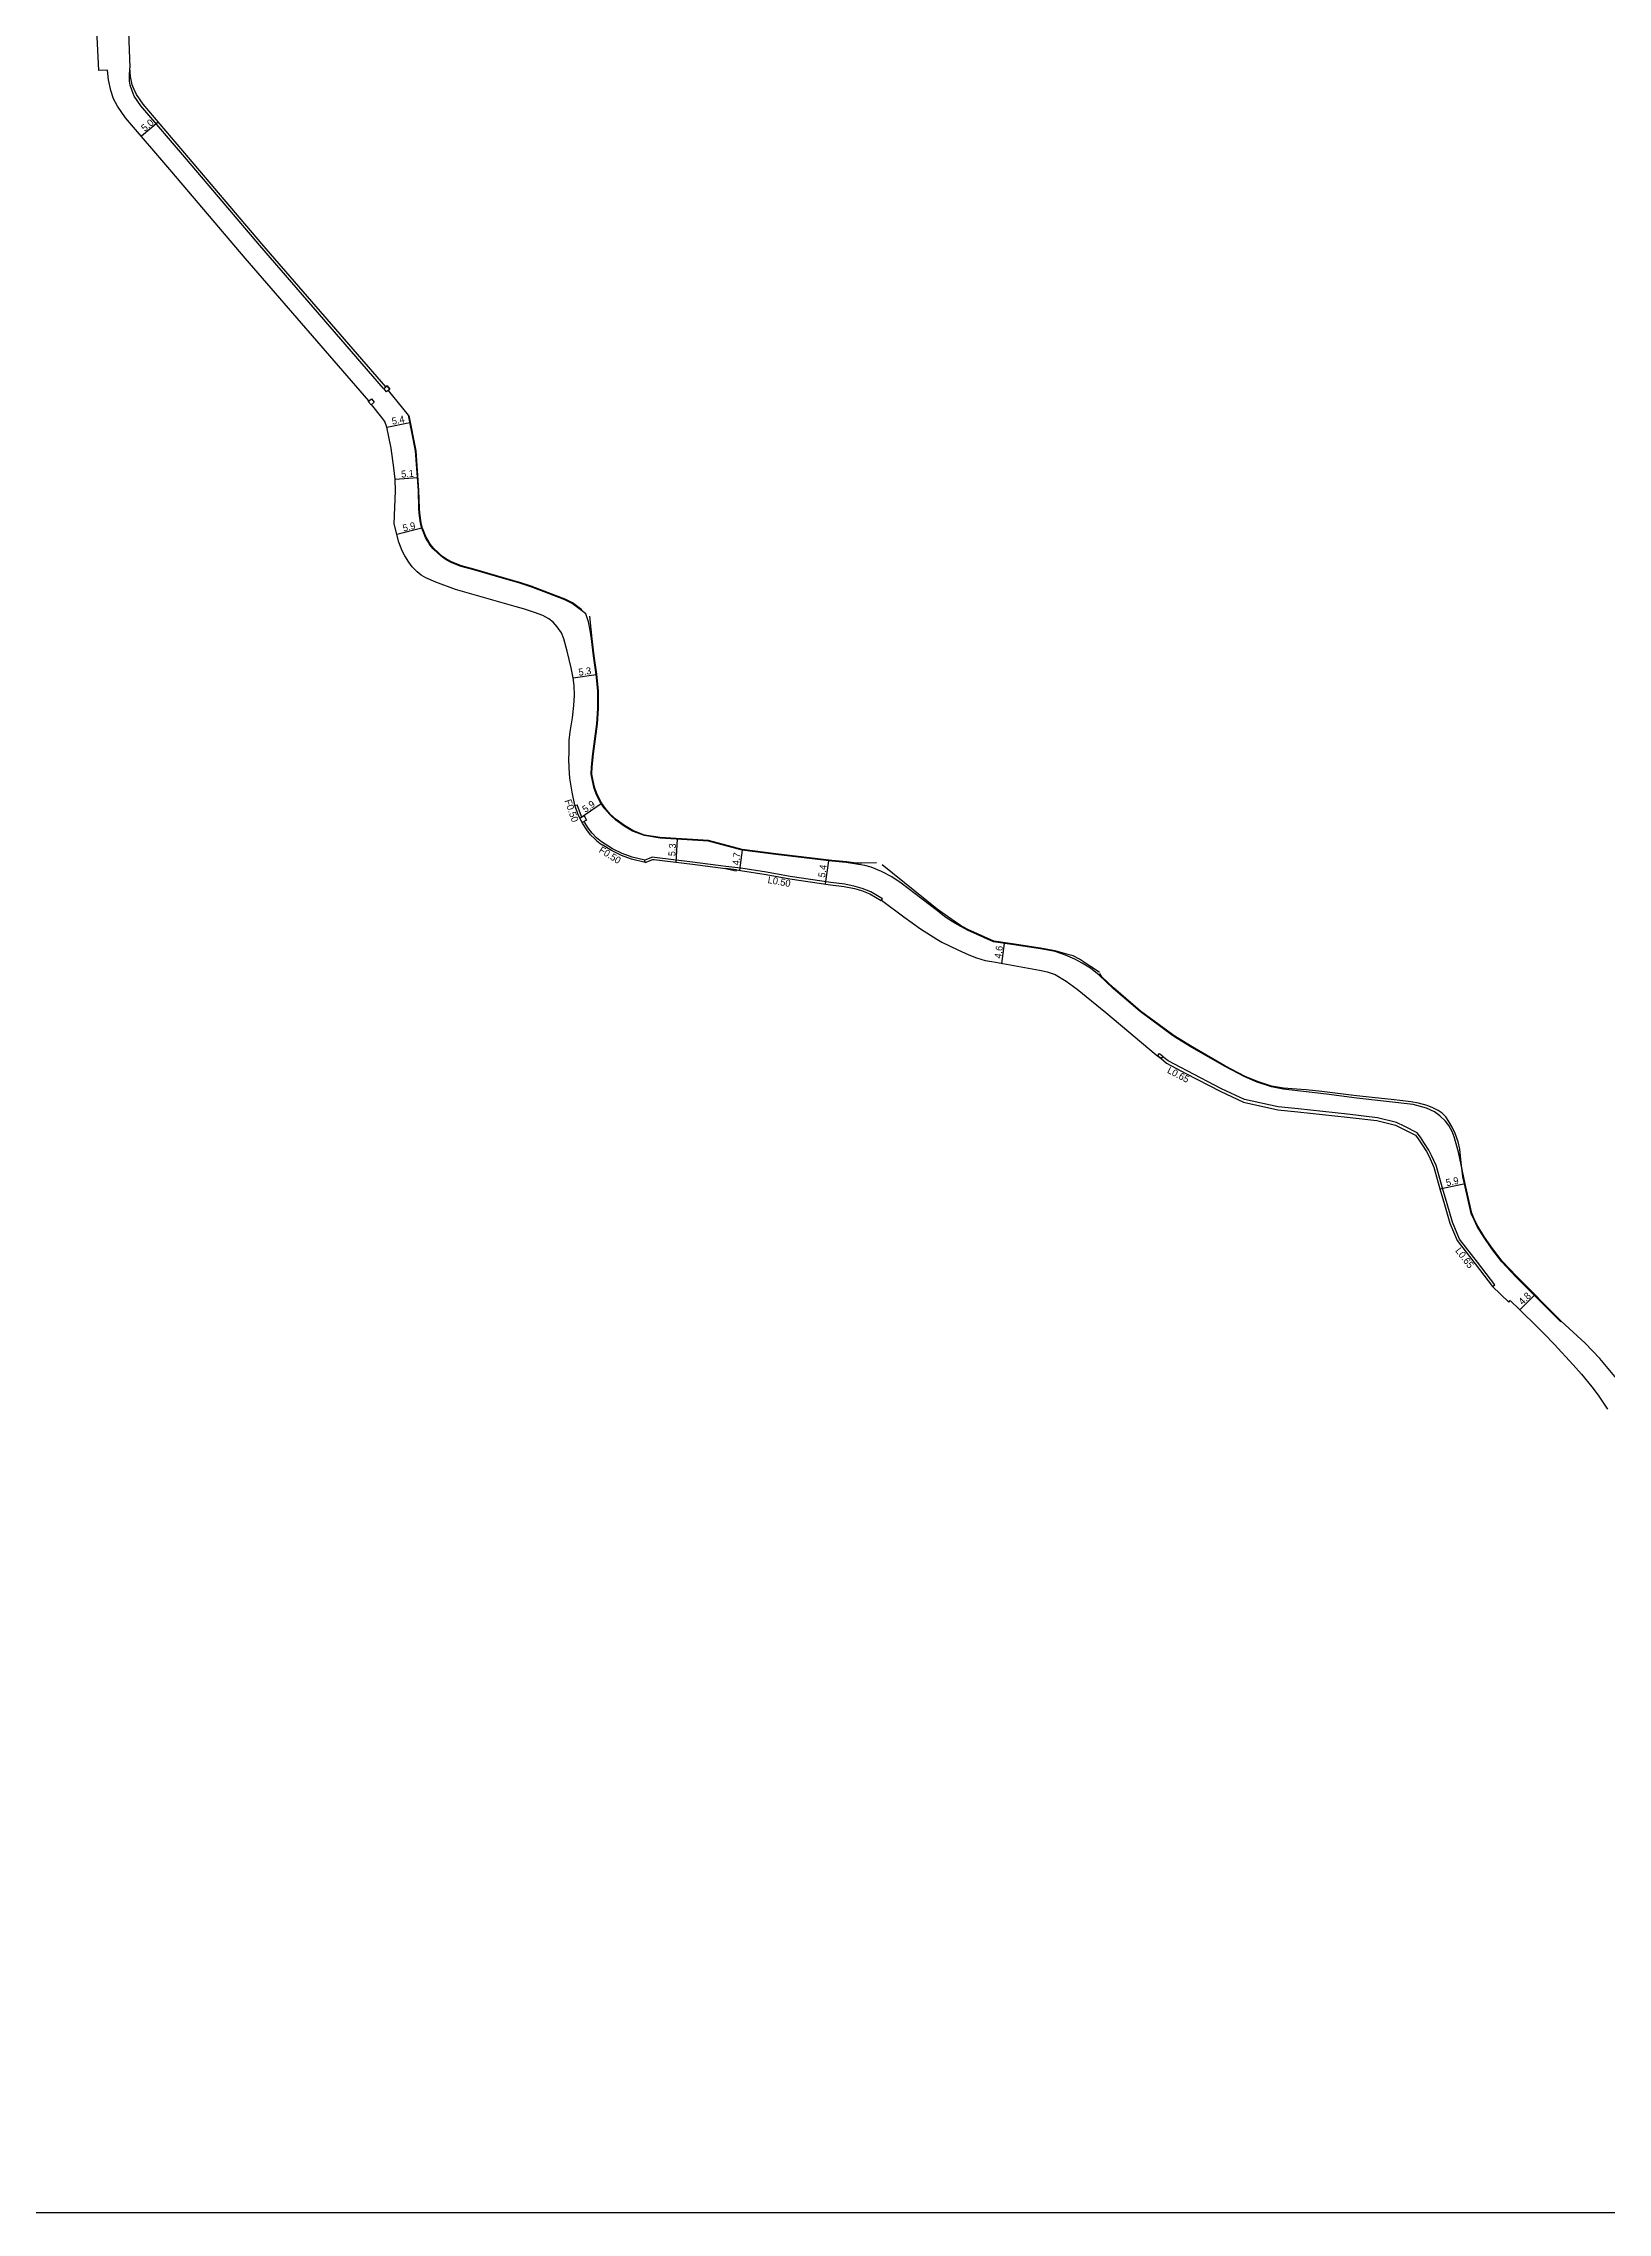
# Model space of a CAD drawing. Header units: metres. Extents: x -28000 to -23998, y -90000 to -87000.
# Drawn here: x -25247.3 to -24890.2, y -88200 to -87704.6 of the extents above; entities that cross this region are included whole.
import ezdxf

# ---------------------------------------------------------------- set-up
doc = ezdxf.new("R2010")
doc.units = ezdxf.units.M
doc.header["$LTSCALE"] = 2.5
for name, color, linetype in [('側溝・桝', 7, 'Continuous'), ('図郭', 7, 'Continuous'), ('幅員', 7, 'Continuous'), ('歩道・分離帯・安全施設', 7, 'Continuous'), ('道路', 7, 'Continuous')]:
    doc.layers.add(name, color=color, linetype=linetype)
doc.styles.get("Standard").update_dxf_attribs({"font": ''})
doc.styles.get('Standard').set_extended_font_data('@MS PGothic')

msp = doc.modelspace()

# ---------------------------------------------------------------- linework, layer by layer
at = {"layer": '側溝・桝'}
for points in [[(-25169, -87784.18), (-25169.62, -87783.4), (-25168.88, -87782.81), (-25168.26, -87783.6)], [(-25172.53, -87787.15), (-25173.15, -87786.37), (-25172.42, -87785.78), (-25171.8, -87786.57)], [(-25124.31, -87882.53), (-25124.83, -87881.52), (-25123.84, -87881.01), (-25123.32, -87882.03)], [(-24992.92, -87935.83), (-24992.52, -87935.28), (-24991.71, -87935.86), (-24992.12, -87936.42)]]:
    msp.add_lwpolyline(points, close=True, dxfattribs=at)
for points in [[(-25125.96, -87878.61), (-25125.47, -87878.47)], [(-25124.37, -87881.29), (-25124.73, -87880.59), (-25125.47, -87878.47)], [(-25109.99, -87891.13), (-25112.9, -87890.43), (-25115.15, -87889.61), (-25117.36, -87888.51), (-25119.9, -87886.92), (-25121.02, -87886), (-25122.03, -87884.98), (-25122.87, -87883.9), (-25123.79, -87882.42), (-25123.85, -87882.3)], [(-25055.98, -87900.29), (-25055.72, -87899.96), (-25058.42, -87898.4), (-25060.38, -87897.6), (-25062, -87897.12), (-25064.38, -87896.65), (-25067.57, -87896.25), (-25076.81, -87894.89), (-25082.22, -87893.91), (-25088.1, -87892.95), (-25091.5, -87892.55), (-25099.09, -87891.56), (-25107.84, -87890.51), (-25108.27, -87890.47), (-25109.99, -87891.13)], [(-25109.96, -87891.66), (-25109.99, -87891.13)], [(-24915.91, -87988.14), (-24919.91, -87982.95), (-24923.98, -87977.66), (-24925.61, -87973.81), (-24926.81, -87969.61), (-24927.87, -87966.02), (-24929.26, -87961.08), (-24929.34, -87960.84), (-24930.36, -87958.55), (-24930.97, -87957.38), (-24932.12, -87955.59), (-24932.9, -87954.42), (-24933.64, -87953.42), (-24936.45, -87951.97), (-24938.38, -87951.07), (-24942.75, -87949.98), (-24949.54, -87949.16), (-24960.84, -87947.96), (-24965.39, -87947.49), (-24973.08, -87945.77), (-24978.36, -87943.33), (-24986.19, -87939.25), (-24990.52, -87936.99), (-24991.77, -87935.94)], [(-24916.42, -87988.53), (-24915.91, -87988.14)]]:
    msp.add_lwpolyline(points, dxfattribs=at)
at = {"layer": '側溝・桝', "flags": 128}
msp.add_lwpolyline([(-25089.11, -87893.34), (-25091.57, -87893.05)], dxfattribs=at)
at = {"layer": '図郭'}
msp.add_lwpolyline([(-25600, -88200), (-24800, -88200), (-24800, -87600), (-25600, -87600)], close=True, dxfattribs=at)
at = {"layer": '幅員'}
msp.add_lwpolyline([(-25221.11, -87722.58), (-25224.97, -87725.8)], dxfattribs=at)
at = {"layer": '幅員', "flags": 128}
for points in [[(-25168.93, -87792.22), (-25163.67, -87791.17)], [(-25166.99, -87804.14), (-25161.94, -87803.77)], [(-25160.94, -87815.33), (-25166.62, -87816.76)], [(-25126.36, -87849.5), (-25121.09, -87848.7)], [(-25124.83, -87881.52), (-25120, -87878.16)], [(-25102.88, -87891.62), (-25102.57, -87886.37)], [(-25087.81, -87888.82), (-25088.36, -87893.43)], [(-25068.06, -87891.26), (-25068.84, -87896.57)], [(-25028.51, -87914.71), (-25027.88, -87910.15)], [(-24928.49, -87966.2), (-24922.72, -87964.97)], [(-24910.19, -87993.8), (-24906.78, -87990.39)]]:
    msp.add_lwpolyline(points, dxfattribs=at)
at = {"layer": '歩道・分離帯・安全施設'}
for points in [[(-25124.4, -87833.99), (-25126.5, -87832.35), (-25128.21, -87831.54), (-25132.96, -87829.68), (-25136, -87828.54), (-25138.54, -87827.76), (-25142.28, -87826.66), (-25149.03, -87824.71), (-25151.89, -87823.93), (-25154.04, -87823.08), (-25155.33, -87822.42), (-25156.13, -87821.86), (-25157.13, -87820.98), (-25158.2, -87819.93), (-25158.65, -87819.43), (-25159.09, -87818.8), (-25159.51, -87818.11), (-25159.92, -87817.37), (-25160.36, -87816.43), (-25160.79, -87815.28), (-25161.07, -87814.12), (-25161.4, -87811.88), (-25161.45, -87810.85), (-25161.58, -87806.74), (-25162.23, -87797.62), (-25163.84, -87789.55)], [(-25057.15, -87891.74), (-25060.49, -87891.85), (-25061.65, -87891.81), (-25062.81, -87891.69), (-25063.99, -87891.5), (-25067.33, -87891.2), (-25080.07, -87889.72), (-25087.78, -87888.67), (-25095.47, -87886.63), (-25106.52, -87885.98), (-25110.06, -87885.39), (-25112.76, -87884.35), (-25114.67, -87883.25), (-25116.56, -87881.86), (-25117.91, -87880.63), (-25119.01, -87879.33), (-25119.91, -87878.03), (-25120.85, -87876.31), (-25121.43, -87874.69), (-25121.82, -87872.99), (-25122.09, -87871.48), (-25122.07, -87869.85), (-25121.74, -87866.87), (-25120.85, -87860.03), (-25120.56, -87856.51), (-25120.61, -87852.5), (-25120.94, -87848.68), (-25121.56, -87844.44), (-25122.07, -87840.59), (-25122.54, -87835.41), (-25122.57, -87835.38)], [(-25006.16, -87916.76), (-25008.08, -87915.48), (-25008.23, -87915.4), (-25010.76, -87913.72), (-25012.18, -87913), (-25013.14, -87912.72), (-25016.29, -87911.85), (-25019.66, -87911.23), (-25026.15, -87910.24), (-25030.34, -87909.66), (-25036.25, -87906.98), (-25037.92, -87906.02), (-25040.9, -87903.97), (-25043.23, -87902.3), (-25055.81, -87892.2)], [(-24970.14, -87941.71), (-24972.92, -87940.51), (-24977.61, -87938.07), (-24985.43, -87933.56), (-24988.97, -87931.35), (-24989.45, -87931.02), (-24996.82, -87925.61), (-25002.98, -87920.3), (-25005.66, -87917.8), (-25006.09, -87916.98)], [(-24900.84, -87996.56), (-24911.1, -87986.27), (-24914.35, -87982.83), (-24916.6, -87979.91), (-24918.39, -87977.3), (-24919.97, -87974.77), (-24920.6, -87973.46), (-24921.3, -87971.81), (-24922.86, -87965.05), (-24923.2, -87963.43), (-24923.65, -87959.51), (-24923.95, -87957.1), (-24924.32, -87955.44), (-24924.97, -87953.55), (-24925.63, -87952.14), (-24926.41, -87950.81), (-24927.11, -87949.78), (-24927.97, -87948.95), (-24928.85, -87948.33), (-24930.11, -87947.66), (-24931.41, -87947.17), (-24933.39, -87946.62), (-24935.08, -87946.32), (-24936.94, -87946.08), (-24939.56, -87945.81), (-24943.23, -87945.43), (-24948.12, -87944.91), (-24955.46, -87944), (-24959.04, -87943.62), (-24961.19, -87943.44), (-24964.2, -87943.17), (-24966.9, -87942.78), (-24970.14, -87941.71)]]:
    msp.add_lwpolyline(points, dxfattribs=at)
at = {"layer": '道路'}
for points in [[(-25240.25, -87600), (-25234.18, -87687.62), (-25235.88, -87687.8), (-25234.79, -87710.8)], [(-25234.45, -87600), (-25228.43, -87687.44), (-25227.61, -87710.17)], [(-25169.65, -87783.42), (-25197.91, -87750.78), (-25214.64, -87731.07), (-25225.06, -87718.89), (-25226.62, -87716.62), (-25227.07, -87715.4), (-25227.51, -87714.16), (-25227.7, -87713.21), (-25227.72, -87712.21), (-25227.61, -87710.17)], [(-25169.18, -87783.05), (-25197.45, -87750.39), (-25214.19, -87730.69), (-25224.58, -87718.52), (-25226.11, -87716.31), (-25226.61, -87715.17), (-25227.07, -87714.1), (-25227.42, -87712.13), (-25227.61, -87710.17)], [(-25232.68, -87710.74), (-25234.79, -87710.8)], [(-25173.03, -87786.27), (-25201.27, -87753.66), (-25218.01, -87733.94), (-25228.57, -87721.59), (-25230.39, -87718.95), (-25231.33, -87717.24), (-25231.93, -87715.39), (-25232.44, -87712.9), (-25232.68, -87710.74)], [(-24887.01, -88010.86), (-24891.93, -88004.97), (-24895.32, -88001.44), (-24900.74, -87996.45), (-24910.99, -87986.16), (-24914.23, -87982.74), (-24916.48, -87979.83), (-24918.26, -87977.21), (-24919.84, -87974.7), (-24920.47, -87973.4), (-24921.16, -87971.77), (-24922.71, -87965.02), (-24924.24, -87957.81), (-24924.78, -87955.95), (-24925.23, -87954.35), (-24925.69, -87953.12), (-24926.43, -87951.73), (-24927.2, -87950.77), (-24928.48, -87949.54), (-24929.71, -87948.6), (-24931.5, -87947.75), (-24934.59, -87946.95), (-24947.46, -87945.45), (-24954.36, -87944.54), (-24964.26, -87943.44), (-24966.89, -87942.87), (-24970.2, -87941.85), (-24972.98, -87940.64), (-24977.68, -87938.2), (-24985.51, -87933.68), (-24989.05, -87931.48), (-24989.54, -87931.14), (-24996.91, -87925.73), (-25003.08, -87920.41), (-25006.3, -87917.4), (-25008.28, -87915.82), (-25010.12, -87914.62), (-25011.83, -87913.74), (-25013.97, -87912.83), (-25016.33, -87912), (-25019.68, -87911.38), (-25026.18, -87910.38), (-25030.39, -87909.8), (-25036.32, -87907.12), (-25039.26, -87905.52), (-25041.28, -87904.21), (-25043.46, -87902.49), (-25051.46, -87896.38), (-25053.62, -87894.91), (-25055.97, -87893.76), (-25058.3, -87892.75), (-25059.79, -87892.35), (-25064.01, -87891.65), (-25067.35, -87891.35), (-25080.09, -87889.86), (-25087.81, -87888.82), (-25095.5, -87886.78), (-25106.53, -87886.13), (-25110.1, -87885.53), (-25112.82, -87884.49), (-25114.75, -87883.38), (-25116.66, -87881.97), (-25118.02, -87880.74), (-25119.13, -87879.42), (-25120.04, -87878.11), (-25120.98, -87876.37), (-25121.57, -87874.73), (-25121.97, -87873.02), (-25122.24, -87871.49), (-25122.22, -87869.85), (-25121.89, -87866.85), (-25121, -87860.01), (-25120.71, -87856.51), (-25120.76, -87852.5), (-25121.09, -87848.7), (-25121.71, -87844.46), (-25122.22, -87840.61), (-25122.49, -87838.59), (-25122.86, -87836.7), (-25123.46, -87834.86), (-25124.49, -87834.11), (-25126.57, -87832.48), (-25128.27, -87831.68), (-25133.01, -87829.82), (-25136.05, -87828.68), (-25138.59, -87827.91), (-25142.32, -87826.8), (-25149.07, -87824.85), (-25151.94, -87824.07), (-25154.1, -87823.22), (-25155.41, -87822.55), (-25156.22, -87821.97), (-25157.23, -87821.09), (-25158.31, -87820.03), (-25158.77, -87819.52), (-25159.22, -87818.88), (-25159.64, -87818.18), (-25160.06, -87817.44), (-25160.49, -87816.49), (-25160.94, -87815.33), (-25161.22, -87814.15), (-25161.55, -87811.9), (-25161.6, -87810.86), (-25161.72, -87806.74), (-25162.38, -87797.64), (-25163.99, -87789.54), (-25168.57, -87783.84), (-25168.26, -87783.6), (-25168.88, -87782.81), (-25169.18, -87783.05)], [(-25125.96, -87878.61), (-25126.6, -87875.57), (-25127.11, -87872.42), (-25127.29, -87870.02), (-25127.35, -87867.98), (-25127.3, -87866.68), (-25127.26, -87863.83), (-25127.07, -87861.81), (-25126.53, -87858.64), (-25126.2, -87855.81), (-25126.09, -87853.55), (-25126.16, -87851.26), (-25126.36, -87849.5), (-25126.8, -87847.23), (-25127.76, -87843.38), (-25128.54, -87840.56), (-25129.07, -87839.19), (-25130, -87837.88), (-25130.98, -87836.78), (-25131.93, -87836.01), (-25133.29, -87835.25), (-25135.17, -87834.55), (-25137.68, -87833.75), (-25139.4, -87833.31), (-25153.26, -87829.29), (-25157.73, -87827.67), (-25160.02, -87826.67), (-25161.09, -87826.03), (-25162.03, -87825.27), (-25163.14, -87824.15), (-25163.89, -87823.07), (-25164.82, -87821.62), (-25165.39, -87820.48), (-25166.18, -87818.5), (-25167.24, -87814.31), (-25166.94, -87806.81), (-25166.99, -87804.14), (-25167.32, -87801.52), (-25167.95, -87797.06), (-25168.93, -87792.22), (-25169.39, -87790.99), (-25170.06, -87790.05), (-25172.43, -87787.07), (-25172.53, -87787.15), (-25173.15, -87786.37), (-25173.03, -87786.27)], [(-25120.94, -87886.72), (-25121.36, -87886.37), (-25122.41, -87885.32), (-25123.29, -87884.19), (-25124.24, -87882.68), (-25125.2, -87880.79), (-25125.96, -87878.61)], [(-25109.96, -87891.66), (-25113.04, -87890.92), (-25115.35, -87890.08), (-25117.61, -87888.96), (-25119.78, -87887.6)], [(-25109.96, -87891.66), (-25108.2, -87890.99), (-25107.89, -87891.02), (-25105.46, -87891.31)], [(-25105.46, -87891.31), (-25099.15, -87892.07), (-25091.57, -87893.05), (-25089.13, -87893.57)], [(-25089.13, -87893.57), (-25089.11, -87893.34), (-25088.17, -87893.46), (-25082.3, -87894.41), (-25076.9, -87895.39), (-25067.64, -87896.75), (-25064.46, -87897.15), (-25062.12, -87897.62), (-25060.55, -87898.08), (-25058.65, -87898.86), (-25056.03, -87900.36), (-25055.98, -87900.29), (-25050.88, -87904.1), (-25047.03, -87906.84), (-25043.34, -87909.19), (-25042.19, -87909.83), (-25038.55, -87911.63), (-25036, -87912.75), (-25034.27, -87913.42), (-25032.27, -87914.02), (-25030.78, -87914.3), (-25019.89, -87916.27), (-25018.11, -87916.65), (-25016.32, -87917.27), (-25013.77, -87918.75), (-25011.31, -87920.56), (-25004.76, -87925.92), (-24993.28, -87935.58), (-24992.92, -87935.83), (-24992.12, -87936.42), (-24990.88, -87937.53), (-24986.49, -87939.82), (-24978.64, -87943.91), (-24973.29, -87946.39), (-24965.5, -87948.13), (-24960.91, -87948.6), (-24949.61, -87949.8), (-24942.87, -87950.61), (-24938.6, -87951.68), (-24936.74, -87952.55), (-24934.07, -87953.92), (-24933.43, -87954.79), (-24932.66, -87955.95), (-24931.53, -87957.7), (-24930.95, -87958.83), (-24929.94, -87961.07), (-24929.87, -87961.28), (-24928.49, -87966.2), (-24927.43, -87969.79), (-24926.22, -87974.03), (-24924.54, -87977.99), (-24920.42, -87983.34), (-24916.42, -87988.53), (-24912.76, -87992.04), (-24912.39, -87991.68), (-24910.19, -87993.8), (-24906.08, -87997.86), (-24904.55, -87999.38), (-24902.34, -88001.69), (-24898.05, -88006.39), (-24896.15, -88008.53), (-24893.74, -88011.43), (-24892.3, -88013.32), (-24890.17, -88016.53), (-24890.17, -88016.53)]]:
    msp.add_lwpolyline(points, dxfattribs=at)
at = {"layer": '道路', "flags": 128}
msp.add_lwpolyline([(-25120.94, -87886.72), (-25120.2, -87887.34), (-25119.78, -87887.6)], dxfattribs=at)

# ---------------------------------------------------------------- texts
at = {"layer": '側溝・桝'}
for s, rotation, p in [('F0.50', 289.3, (-25128.37, -87877.56)), ('F0.50', 327.954, (-25120.66, -87889.23)), ('L0.50', 349.6991, (-25082.05, -87896.34)), ('L0.65', 332.4186, (-24990.88, -87939.62)), ('L0.65', 307.5737, (-24925.05, -87980.37))]:
    msp.add_text(s, height=1.6, rotation=rotation, dxfattribs=at).set_placement(p)
at = {"layer": '幅員'}
for s, rotation, p in [('5.0', 39.8234, (-25224.2, -87724.83)), ('5.4', 11.2283, (-25167.63, -87791.71)), ('5.1', 4.1286, (-25165.6, -87803.78)), ('5.9', 14.1649, (-25165.08, -87816.12)), ('5.3', 8.6035, (-25125.03, -87849.04)), ('5.9', 34.8329, (-25123.6, -87880.37)), ('5.3', 86.6295, (-25103.05, -87890.26)), ('4.7', 83.209, (-25088.48, -87892.37)), ('5.4', 81.6611, (-25068.88, -87895.17)), ('4.6', 82.128, (-25028.62, -87913.68)), ('5.9', 12.0119, (-24926.91, -87965.61)), ('4.8', 44.9038, (-24909.58, -87992.84))]:
    msp.add_text(s, height=1.6, rotation=rotation, dxfattribs=at).set_placement(p)

doc.saveas('drawing.dxf')
